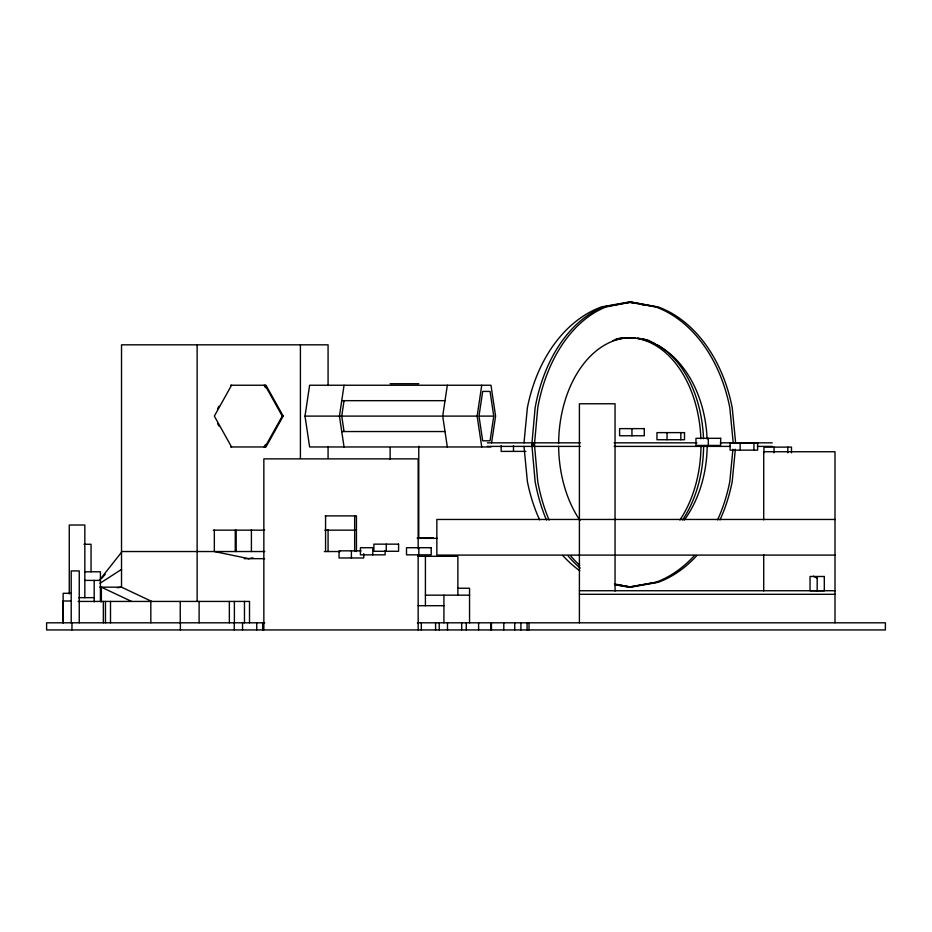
<?xml version="1.0" encoding="UTF-8"?>
<svg xmlns="http://www.w3.org/2000/svg" width="932" height="932" viewBox="0 0 932 932"><rect width="100%" height="100%" fill="white"/><g stroke="black" fill="none" stroke-linecap="round" stroke-linejoin="round"><path stroke-width="1.4" d="M546.467 520.044A142.561 96.66 -90 0 1 535.131 481.518L531.834 444.611L535.131 407.715A142.561 96.66 -90 0 1 603.482 306.919L631.115 302.061L656.14 306.919M549.088 520.044A142.561 96.66 -90 0 1 537.752 481.518L534.455 444.611L537.752 407.715A142.561 96.66 -90 0 1 606.103 306.919L631.115 302.061M523.994 442.84L527.384 407.715A142.561 104.78 -90 0 1 601.478 306.919L628.599 302.061L655.72 306.919A142.561 104.78 -90 0 1 729.814 407.715L733.204 442.84M732.936 449.212L729.814 481.518A142.561 104.78 -90 0 1 717.593 519.87M735.348 449.212L732.226 481.518A142.561 104.78 -90 0 1 720.005 519.87M490.978 446.964L309.622 446.964L305.009 416.103L309.622 385.242L490.978 385.242L495.591 416.103L491.607 442.758M344.048 385.242L339.434 416.103L344.048 446.964M344.048 400.667L341.741 416.103L344.048 431.539M447.325 385.242L442.712 416.103L447.325 446.964M481.751 446.964L477.137 416.103L481.751 385.242M493.739 416.103L490.057 440.801L482.671 440.801L478.99 416.103L482.671 391.417L490.057 391.417L493.739 416.103L479.234 416.103M217.552 408.694L218.927 406.224M231.555 385.242L214.337 416.103L231.555 446.964M264.129 446.964L265.504 444.506M265.049 446.964L282.268 416.103L265.049 385.242M230.623 385.242L265.981 385.242L283.188 416.103L265.981 446.964L230.623 446.964M100.132 579.378L121.218 552.653M101.483 578.621L105.223 574.345M99.98 583.304L121.591 569.359M214.337 530.157L214.337 551.534L248.762 558.664L252.898 557.814M614.689 584.492L629.706 586.939M628.494 587.172L656.14 582.314M603.901 306.919L610.693 305.696M613.407 305.207L616.122 304.729M618.836 304.24L621.551 303.75M624.277 303.261L631.011 302.061L658.132 306.919A142.561 104.78 90 0 1 732.226 407.715L735.628 442.84M117.397 587.708L121.521 587.172L151.508 601.303M390.124 383.739L418.771 383.739M341.741 400.667L445.018 400.667M282.268 416.103L283.188 416.103M305.009 416.103L477.137 416.103M341.741 431.539L445.018 431.539M487.366 442.84L580.356 442.84M614.165 442.84L696.891 442.84M720.319 442.84L772.255 442.84M531.834 444.611L534.455 444.611M487.366 446.393L580.356 446.393M614.165 446.393L730.338 446.393M757.39 446.393L772.255 446.393M525.834 451.391L501.148 451.391L501.148 445.694M325.198 515.897L356.443 515.897L356.443 551.534M835.002 519.462L436.852 519.462L436.852 555.099L835.002 555.099M213.23 530.157L264.537 530.157M324.849 530.157L355.558 530.157M417.338 537.776L433.1 537.776M417.303 538.346L437.423 538.346M83.973 544.265L91.056 544.265L91.056 571.782M360.999 550.847L339.05 550.847L339.05 557.977L363.736 557.977L363.736 553.69M121.521 551.534L264.805 551.534M324.383 551.534L340.18 551.534M417.641 556.311L457.88 556.311L457.88 595.164M244.242 558.664L248.564 558.664M248.762 558.664L264.618 558.664M84.835 571.782L100.411 571.782L100.411 601.606M84.835 580.403L100.411 580.403M99.782 587.172L121.521 587.172L121.521 344.828L328.076 344.828L328.076 385.58M457.88 588.243L469.553 588.243L469.553 622.809M579.401 590.737L835.002 590.737M71.205 593.3L63.155 593.3L63.155 622.809M579.401 594.301L835.002 594.301M425.411 595.164L469.553 595.164M78.614 597.657L94.19 597.657M63.155 601L71.205 601M78.148 601.431L249.508 601.431L249.508 622.809M418.118 605.707L443.923 605.707M264.711 622.809L46.6 622.809L46.6 629.939L885.4 629.939L885.4 622.809L417.385 622.809M617.485 584.748L631.011 587.172L658.132 582.314A142.561 104.78 -90 0 0 696.775 555.612M615.062 584.748L628.599 587.172L655.72 582.314A142.561 104.78 -90 0 0 694.352 555.612M628.494 302.061L635.309 303.378M642.311 304.741L645.107 305.288M614.503 583.945L631.115 587.172M131.342 601.303L101.367 587.172L101.367 601.897M813.356 576.162L817.178 578.259M264.129 385.242L265.504 387.712M217.552 423.512L218.927 425.982M523.994 446.393L527.384 481.518A142.561 104.78 -90 0 0 539.605 519.87M835.002 622.809L835.002 451.74L763.716 451.74L763.716 519.881M817.178 576.745L817.178 590.865M791.501 452.812L791.501 447.115L763.96 447.115L763.96 452.812M787.82 447.115L787.82 452.812M774.049 447.115L774.049 452.812M763.716 554.68L763.716 590.923M753.93 443.015L753.93 450.133M740.159 443.015L740.159 450.133M708.32 438.308L708.32 445.438M680.814 432.623L680.814 439.741M667.044 432.623L667.044 439.741M631.954 428.627L631.954 435.757M615.05 591.086L615.05 403.766L579.401 403.766L579.401 622.809M533.139 442.84L533.139 446.393M529.003 622.809L529.003 629.939M527.093 622.809L527.093 629.939M520.918 622.809L520.918 629.939M514.744 622.809L514.744 629.939M513.497 445.694L513.497 451.391M503.804 622.809L503.804 629.939M491.455 622.809L491.455 629.939M490.943 622.809L490.943 629.939M478.605 622.809L478.605 629.939M466.256 622.809L466.256 629.939M461.678 622.809L461.678 629.939M447.488 622.809L447.488 629.939M443.923 595.164L443.923 622.809M439.205 622.809L439.205 629.939M435.582 622.809L435.582 629.939M425.411 556.311L425.411 605.707M421.322 622.809L421.322 629.939M418.771 446.23L418.771 538.195M418.852 547.713L418.852 554.843M418.165 548.762L418.165 458.87L263.849 458.87L263.849 629.939M418.165 554.552L418.165 629.939M390.124 447.605L390.124 459.22M386.244 544.148L386.244 551.278M385.126 550.567L385.126 554.843L360.428 554.843L360.428 547.713L372.777 547.713L372.777 554.843M354.661 515.897L354.661 551.534M351.399 550.847L351.399 557.977M328.076 446.719L328.076 458.369M328.076 529.702L328.076 551.534M325.571 515.897L325.571 551.534M300.407 344.828L300.407 458.369M262.649 622.809L262.649 629.939M256.743 622.809L256.743 629.939M251.407 529.726L251.407 551.534M244.475 601.431L244.475 622.809M242.553 622.809L242.553 629.939M236.18 530.157L236.18 551.534M235.26 530.157L235.26 551.534M234.386 601.431L234.386 622.809M234.27 622.809L234.27 629.939M229.354 601.431L229.354 622.809M199.11 601.431L199.11 622.809M197.13 344.828L197.13 601M180.377 622.809L180.377 629.939M180.249 601.431L180.249 622.809M150.821 601.431L150.821 622.809M110.5 601.431L110.5 622.809M105.456 601.431L105.456 622.809M103.347 601.431L103.347 622.809M94.19 580.403L94.19 601.851M84.835 597.657L84.835 525.019L69.259 525.019L69.259 594.022M79.255 622.809L79.255 570.92L71.205 570.92L71.205 622.809M71.962 622.809L71.962 629.939M63.027 601.431L63.027 622.809M579.716 565.34A142.561 96.66 -90 0 1 570.838 556.066M642.929 339.12A106.924 72.498 -90 0 1 654.777 343.547M657.211 344.863A106.924 72.498 -90 0 1 703.509 438.739M703.613 445.776A106.924 72.498 -90 0 1 682.539 519.986M580.007 520.452A106.924 72.498 -90 0 1 558.629 446.265M558.629 443.457A106.924 72.498 -90 0 1 634.878 337.838M580.17 568.077A142.561 96.66 -90 0 1 568.217 556.066M637.628 338.549A106.924 72.498 -90 0 1 700.887 438.739M700.992 445.776A106.924 72.498 -90 0 1 679.917 519.986M617.368 338.968A106.924 72.498 -90 0 1 624.102 337.897M626.828 337.722A106.924 72.498 -90 0 1 634.948 338.118M637.465 338.06A106.924 78.591 -90 0 1 640.202 338.433M642.94 338.933A106.924 78.591 -90 0 1 649.674 340.751M612.953 340.564A106.924 78.591 -90 0 1 630.649 337.699M579.786 570.757A142.561 104.78 -90 0 1 562.846 555.612M615.912 339.097A106.924 78.591 90 0 1 622.751 337.99M629.589 337.71A106.924 78.591 90 0 1 707.073 438.995M707.178 445.962A106.924 78.591 90 0 1 684.263 520.079M644.292 428.627L619.605 428.627L619.605 435.757L644.292 435.757L644.292 428.627M684.507 432.623L656.967 432.623L656.967 439.741L684.507 439.741L684.507 432.623M720.657 438.308L695.971 438.308L695.971 445.438L720.657 445.438L720.657 438.308M757.623 443.015L730.082 443.015L730.082 450.133L757.623 450.133L757.623 443.015M398.581 544.148L373.895 544.148L373.895 551.278L398.581 551.278L398.581 544.148M431.201 547.713L406.503 547.713L406.503 554.843L431.201 554.843L431.201 547.713M824.307 576.489L810.048 576.489L810.048 590.737L824.307 590.772L824.307 576.489"/></g></svg>
